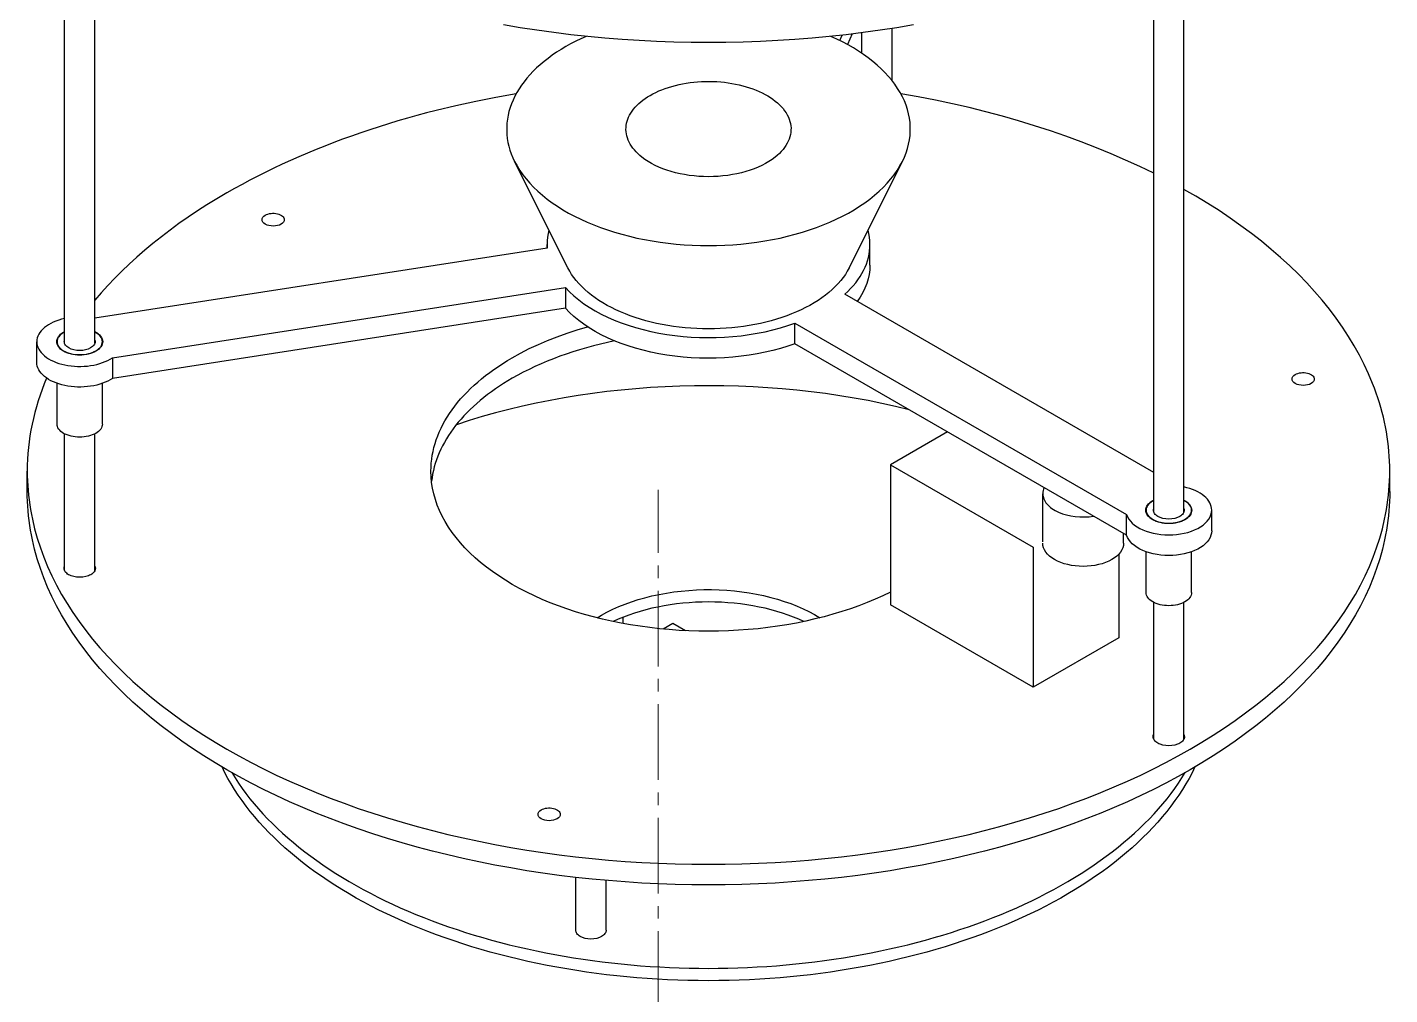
# Model space of a CAD drawing. Header units: millimetres. Extents: x 7 to 631, y -50 to 413.
# Drawn here: x 278 to 386, y 230 to 306.7 of the extents above; entities that cross this region are included whole.
import ezdxf

# ---------------------------------------------------------------- set-up
doc = ezdxf.new("R2010")
doc.units = ezdxf.units.MM
doc.linetypes.add('CENTER_STD', pattern=[9, 6, -1, 1, -1])
doc.layers.add('CENTER', color=7, linetype='CENTER_STD', lineweight=13)
doc.layers.add('VISIBLE', color=7, linetype='Continuous', lineweight=30)

msp = doc.modelspace()

# ---------------------------------------------------------------- linework, layer by layer
at = {"layer": 'CENTER'}
msp.add_line((328, -50), (328, 270), dxfattribs=at)
at = {"layer": 'VISIBLE'}
for points in [[(280.958228, 281.609902), (280.958228, 324.483222)], [(283.358228, 281.609902), (283.358228, 321.763474)], [(369.686708, 268.254838), (369.686708, 313.86955)], [(367.286708, 268.254838), (367.286708, 312.678634)], [(348.25594, 306.844638), (346.935916, 306.62363), (345.606892, 306.42139), (344.269668, 306.238038), (342.92506, 306.073694), (341.573864, 305.92845), (340.216908, 305.80239), (338.854996, 305.695598), (337.48896, 305.608138), (336.119616, 305.540054), (334.747788, 305.491394), (333.374308, 305.46219), (332, 305.45245), (330.625692, 305.46219), (329.252212, 305.491394), (327.880384, 305.540054), (326.51104, 305.608138), (325.145004, 305.695598), (323.783092, 305.80239), (322.426136, 305.92845), (321.07494, 306.073694), (319.730332, 306.238038), (318.393108, 306.42139), (317.064084, 306.62363), (315.74406, 306.844638)], [(322.30464, 305.940698), (321.882456, 305.74847), (321.471692, 305.548158), (321.072824, 305.33999), (320.686292, 305.124202)], [(347.37026, 296.026098), (347.526248, 296.36097), (347.66036, 296.698986), (347.7724, 297.03967), (347.862216, 297.382538), (347.92968, 297.727118), (347.974696, 298.07291), (347.9972, 298.419438), (347.997164, 298.76621), (347.97458, 299.112734), (347.929488, 299.458526), (347.861948, 299.803098), (347.772056, 300.145962), (347.659936, 300.486638), (347.525752, 300.824642), (347.369688, 301.159502), (347.191964, 301.490746), (346.992836, 301.817902), (346.772576, 302.140514), (346.5315, 302.458126), (346.269948, 302.77029), (345.988284, 303.07657), (345.686912, 303.376526), (345.366252, 303.669742), (345.026752, 303.955802), (344.6689, 304.234302), (344.293192, 304.504854), (343.900164, 304.767074), (343.490364, 305.020594), (343.064372, 305.26505), (342.622792, 305.500106), (342.166236, 305.72543), (341.69536, 305.940698)], [(342.400692, 305.611858), (342.597864, 306.036702)], [(343.39872, 306.129318), (343.011192, 305.29431)], [(344.155064, 304.599294), (344.155064, 306.223254)], [(346.555064, 302.428466), (346.555064, 306.563614)], [(320.686292, 305.124202), (320.315444, 304.902834), (319.957588, 304.67445), (319.613112, 304.43931), (319.282404, 304.197666), (318.965836, 303.949794), (318.663752, 303.69597), (318.376488, 303.43647), (318.104372, 303.171586), (317.847696, 302.90161), (317.606752, 302.62685), (317.381808, 302.347602), (317.173108, 302.064178), (316.980888, 301.776898), (316.805364, 301.486078), (316.646728, 301.192042), (316.505156, 300.895114), (316.380808, 300.595626), (316.273816, 300.293914), (316.184308, 299.99031), (316.112376, 299.68515), (316.058104, 299.378778), (316.021552, 299.07153), (316.00276, 298.76375), (316.001744, 298.455782), (316.018516, 298.147962), (316.053048, 297.840638), (316.105304, 297.534146), (316.175228, 297.228834), (316.26274, 296.925034), (316.367744, 296.62309), (316.49012, 296.323334), (316.62974, 296.026098)], [(316.75308, 301.39291), (315.14466, 301.103778), (313.552644, 300.785822), (311.97858, 300.43935), (310.424, 300.064702), (309.654488, 299.866922), (308.890416, 299.662238), (308.131968, 299.450694), (307.379324, 299.23235), (306.632672, 299.007254), (305.892192, 298.775458), (305.158064, 298.537026), (304.430468, 298.29201), (303.70958, 298.04047), (302.995572, 297.782474), (302.288624, 297.518074), (301.588904, 297.247342), (300.896584, 296.970342), (300.211832, 296.687138), (299.534816, 296.397806), (298.865696, 296.10241), (298.20464, 295.801022), (297.551808, 295.493722), (296.907356, 295.180578), (296.27144, 294.86167), (295.64422, 294.537074), (295.025848, 294.206866), (294.416468, 293.871134), (293.816232, 293.52995)], [(327.374636, 301.262682), (327.595488, 301.384374), (327.825932, 301.499986), (328.065472, 301.609262), (328.31358, 301.711966), (328.569716, 301.807874), (328.833324, 301.896778), (329.103832, 301.978486), (329.380648, 302.052814), (329.663168, 302.119606), (329.95078, 302.178714), (330.242856, 302.230014), (330.538756, 302.273386), (330.83784, 302.308738), (331.13946, 302.335998), (331.442948, 302.355102), (331.747652, 302.36601), (332.052908, 302.368698), (332.358048, 302.363162), (332.662404, 302.34941), (332.96532, 302.32747), (333.266136, 302.297398), (333.564192, 302.259258), (333.85884, 302.213126), (334.14944, 302.15911), (334.435356, 302.097322), (334.715968, 302.027898), (334.990664, 301.950994), (335.258848, 301.86677), (335.519932, 301.775418), (335.773348, 301.67713), (336.018544, 301.572122), (336.254988, 301.460622), (336.482164, 301.342874), (336.699576, 301.219138), (336.906752, 301.089678), (337.10324, 300.954778), (337.288612, 300.81473), (337.462464, 300.669842), (337.62442, 300.52043), (337.77412, 300.366818), (337.911248, 300.209338), (338.035496, 300.048338), (338.1466, 299.884162), (338.244312, 299.717178), (338.328424, 299.547738), (338.398752, 299.376222), (338.45514, 299.202994), (338.497472, 299.028438), (338.525644, 298.85293), (338.539608, 298.676858), (338.539324, 298.500598), (338.524796, 298.324538), (338.496056, 298.149062), (338.453168, 297.97455), (338.39622, 297.801386), (338.325344, 297.629942), (338.240688, 297.460598), (338.142436, 297.293714), (338.030808, 297.129662), (337.90604, 296.968794), (337.768412, 296.811462), (337.618216, 296.65801), (337.45578, 296.50877), (337.281464, 296.36407)], [(367.286708, 295.084318), (366.186268, 295.61819), (365.061608, 296.134966), (363.91352, 296.634274), (362.742824, 297.115766), (361.550344, 297.579098), (360.336928, 298.023938), (359.103436, 298.449978), (357.85074, 298.85691), (356.579728, 299.24445), (355.2913, 299.612318), (353.986368, 299.960262), (352.66586, 300.288026), (351.330712, 300.595386), (349.981868, 300.882118), (348.62028, 301.148022), (347.24692, 301.39291)], [(326.718536, 296.36407), (326.552936, 296.501182), (326.398012, 296.642386), (326.254056, 296.787414), (326.12136, 296.935974), (326.000176, 297.087782), (325.890752, 297.242538), (325.793292, 297.399934), (325.707988, 297.559666), (325.635016, 297.721426), (325.574508, 297.884886), (325.526588, 298.049734), (325.491352, 298.215646), (325.468864, 298.382294), (325.459172, 298.549354), (325.462292, 298.716498), (325.47822, 298.883398), (325.506924, 299.049726), (325.548348, 299.215162), (325.602408, 299.379374), (325.669004, 299.542046), (325.748, 299.702854), (325.839248, 299.86149), (325.94256, 300.017638), (326.05774, 300.170994), (326.18456, 300.321258), (326.322776, 300.468134), (326.472108, 300.611338), (326.632272, 300.750582), (326.802952, 300.885598), (326.983812, 301.016126), (327.1745, 301.141902), (327.374636, 301.262682)], [(316.62974, 296.026098), (316.821244, 295.670738), (317.037384, 295.320118), (317.277812, 294.97481), (317.542136, 294.635374), (317.829924, 294.302358), (318.140716, 293.976306), (318.474, 293.65775), (318.82924, 293.347198), (319.205856, 293.045162), (319.60324, 292.75213), (320.020744, 292.468574), (320.457692, 292.194962), (320.913376, 291.93173), (321.387052, 291.67931), (321.877956, 291.43811), (322.385292, 291.208522), (322.908232, 290.990922), (323.445928, 290.785654), (323.997508, 290.593062), (324.562076, 290.41345), (325.138716, 290.247114), (325.726496, 290.094326), (326.324456, 289.955326), (326.931632, 289.83035), (327.547032, 289.719594), (328.16966, 289.623238), (328.798504, 289.541438), (329.432544, 289.47433), (330.070752, 289.422026), (330.712092, 289.384602), (331.355524, 289.362122), (332, 289.354626), (332.644476, 289.362122), (333.287908, 289.384602), (333.929248, 289.422026), (334.567456, 289.47433), (335.201496, 289.541438), (335.83034, 289.623238), (336.452968, 289.719594), (337.068368, 289.83035), (337.675544, 289.955326), (338.273504, 290.094326), (338.861284, 290.247114), (339.437924, 290.41345), (340.002492, 290.593062), (340.554072, 290.785654), (341.091768, 290.990922), (341.614708, 291.208522), (342.122044, 291.43811), (342.612948, 291.67931), (343.086624, 291.93173), (343.542308, 292.194962), (343.979256, 292.468574), (344.39676, 292.75213), (344.794144, 293.045162), (345.17076, 293.347198), (345.526, 293.65775), (345.859284, 293.976306), (346.170076, 294.302358), (346.457864, 294.635374), (346.722188, 294.97481), (346.962616, 295.320118), (347.178756, 295.670738), (347.37026, 296.026098)], [(320.85656, 287.587022), (316.62974, 296.026098)], [(337.281464, 296.36407), (337.045816, 296.188918), (336.792764, 296.022058), (336.523184, 295.864058), (336.238008, 295.71547), (335.938212, 295.576802), (335.624836, 295.44853), (335.29896, 295.331106), (334.961704, 295.224922), (334.614236, 295.130354), (334.257752, 295.047726), (333.893484, 294.977322), (333.522684, 294.919382), (333.146632, 294.874114), (332.766624, 294.841662), (332.383976, 294.82215), (332, 294.815638), (331.616024, 294.82215), (331.233376, 294.841662), (330.853368, 294.874114), (330.477316, 294.919382), (330.106516, 294.977322), (329.742248, 295.047726), (329.385764, 295.130354), (329.038296, 295.224922), (328.70104, 295.331106), (328.375164, 295.44853), (328.061788, 295.576802), (327.761992, 295.71547), (327.476816, 295.864058), (327.207236, 296.022058), (326.954184, 296.188918), (326.718536, 296.36407)], [(343.14344, 287.587022), (347.37026, 296.026098)], [(386, 271.484542), (385.9958, 271.873434), (385.983196, 272.262262), (385.962192, 272.65097), (385.932796, 273.039494), (385.895004, 273.427778), (385.848828, 273.815758), (385.794272, 274.203378), (385.731348, 274.590574), (385.66006, 274.977286), (385.580428, 275.363458), (385.492456, 275.749022), (385.39616, 276.133922), (385.291556, 276.518102), (385.17866, 276.901498), (385.057488, 277.28405), (384.928064, 277.665702), (384.790404, 278.04639), (384.644528, 278.426058), (384.328224, 279.18209), (383.97936, 279.933338), (383.59814, 280.679322), (383.184808, 281.419586), (382.739624, 282.15367), (382.262856, 282.88111), (381.754812, 283.601458), (381.215796, 284.314266), (380.646156, 285.019086), (380.046236, 285.715486), (379.416416, 286.403026), (378.757084, 287.081286), (378.068656, 287.749834), (377.351552, 288.408262), (376.606224, 289.056158), (375.833136, 289.693114), (375.032764, 290.318742), (374.205616, 290.932646), (373.352196, 291.534446), (372.47304, 292.12377), (371.568696, 292.700246), (370.639728, 293.263518), (369.686708, 293.813238)], [(293.816232, 293.52995), (293.022504, 293.061962), (292.24598, 292.584446), (291.487, 292.097618), (290.7459, 291.601694), (290.023012, 291.09689), (289.318648, 290.58343), (288.633124, 290.061538), (287.966744, 289.53145), (287.319796, 288.993394), (286.692572, 288.44761), (286.08534, 287.894338), (285.49838, 287.333826), (284.93194, 286.766318), (284.386276, 286.192062), (283.861628, 285.611318), (283.358228, 285.024334)], [(296.613188, 291.407058), (296.617428, 291.456858), (296.6301, 291.506178), (296.680176, 291.60149), (296.761496, 291.689326), (296.870936, 291.766318)], [(296.870936, 291.766318), (296.968972, 291.815142), (297.07836, 291.855134), (297.196728, 291.88543), (297.321508, 291.905366), (297.450008, 291.914514), (297.579444, 291.912682), (297.707012, 291.899902), (297.829952, 291.876454), (297.9456, 291.842846), (298.051456, 291.799802), (298.145228, 291.748258), (298.224884, 291.689326), (298.2887, 291.624286), (298.335296, 291.554546), (298.363664, 291.48161), (298.373188, 291.407058)], [(298.373188, 291.407058), (298.368952, 291.357262), (298.35628, 291.307942), (298.306204, 291.21263), (298.224884, 291.124794), (298.115444, 291.047802), (297.982092, 290.984618), (297.829952, 290.937666), (297.664868, 290.908754), (297.493188, 290.89899), (297.321508, 290.908754), (297.156428, 290.937666), (297.004288, 290.984618), (296.870936, 291.047802), (296.761496, 291.124794), (296.680176, 291.21263), (296.6301, 291.307942), (296.617428, 291.357262), (296.613188, 291.407058)], [(319.3534, 290.588162), (319.286364, 290.30449), (319.238408, 290.01953), (319.209604, 289.733714), (319.2, 289.447466)], [(344.8, 289.447466), (344.790396, 289.733714), (344.761592, 290.01953), (344.713636, 290.30449), (344.6466, 290.588162)], [(319.2, 289.447466), (319.210896, 289.142594)], [(319.2, 289.14091), (319.2, 289.447466)], [(342.81166, 285.491542), (343.046772, 285.714334), (343.268116, 285.941778), (343.475416, 286.17359), (343.668416, 286.409482), (343.846876, 286.649162), (344.010568, 286.89233), (344.159296, 287.138678), (344.292868, 287.387906), (344.41112, 287.639702), (344.513908, 287.89375), (344.601096, 288.149734), (344.672584, 288.407334), (344.728276, 288.66623), (344.768108, 288.926102), (344.792024, 289.186622), (344.8, 289.447466)], [(344.8, 287.814474), (344.8, 289.447466)], [(319.210896, 289.142594), (283.358228, 283.596166)], [(343.14344, 287.587022), (343.0046, 287.329386), (342.847896, 287.075186), (342.673584, 286.824838), (342.481952, 286.578746), (342.273304, 286.33731), (342.04798, 286.100926), (341.806352, 285.86997), (341.5488, 285.644822), (341.275756, 285.425842), (340.987652, 285.213394), (340.68496, 285.007818), (340.368172, 284.80945), (340.037804, 284.618606), (339.694388, 284.435602), (339.33848, 284.26073), (338.970664, 284.094282), (338.591532, 283.936518), (338.201704, 283.787702), (337.801808, 283.64807), (337.392496, 283.517854), (336.974428, 283.397258), (336.548288, 283.286486), (336.114768, 283.185714), (335.674568, 283.095106), (335.228404, 283.014806), (334.776996, 282.94495), (334.321084, 282.885646), (333.861404, 282.836994), (333.398704, 282.79907), (332.933732, 282.771938), (332.467244, 282.755642), (332, 282.750206), (331.532756, 282.755642), (331.066268, 282.771938), (330.601296, 282.79907), (330.138596, 282.836994), (329.678916, 282.885646), (329.223004, 282.94495), (328.771596, 283.014806), (328.325432, 283.095106), (327.885232, 283.185714), (327.451712, 283.286486), (327.025572, 283.397258), (326.607504, 283.517854), (326.198192, 283.64807), (325.798296, 283.787702), (325.408468, 283.936518), (325.029336, 284.094282), (324.66152, 284.26073), (324.305612, 284.435602), (323.962196, 284.618606), (323.631828, 284.80945), (323.31504, 285.007818), (323.012348, 285.213394), (322.724244, 285.425842), (322.4512, 285.644822), (322.193648, 285.86997), (321.95202, 286.100926), (321.726696, 286.33731), (321.518048, 286.578746), (321.326416, 286.824838), (321.152104, 287.075186), (320.9954, 287.329386), (320.85656, 287.587022)], [(344.8, 287.814474), (344.79598, 287.629278), (344.783924, 287.444202), (344.735732, 287.074858), (344.655552, 286.70737), (344.543576, 286.342666), (344.400096, 285.981658), (344.225464, 285.625254), (344.02012, 285.27435), (343.784584, 284.929826)], [(284.745932, 280.46363), (320.660284, 286.019602)], [(320.660284, 286.019602), (320.982036, 285.686066), (321.333192, 285.362566), (321.712816, 285.049974), (322.119896, 284.749114), (322.553348, 284.460794), (323.012004, 284.185782), (323.494652, 283.924814), (324, 283.678586), (324.526696, 283.447754), (325.07334, 283.23293), (325.638468, 283.034698), (326.220576, 282.853574), (326.818104, 282.690054), (327.429464, 282.544566), (328.053024, 282.417498), (328.687116, 282.309194), (329.330048, 282.219942), (329.980108, 282.149978), (330.63556, 282.09949), (331.294652, 282.068614), (331.955624, 282.05743), (332.616716, 282.065966), (333.276164, 282.094206), (333.932204, 282.14207), (334.583088, 282.20943), (335.22708, 282.296106), (335.862456, 282.40187), (336.487524, 282.526434), (337.10062, 282.66947), (337.7001, 282.830598), (338.284368, 283.009386), (338.85186, 283.205354)], [(320.660284, 286.019602), (320.660284, 284.386606)], [(367.286708, 271.360866), (342.81166, 285.491542)], [(320.660284, 284.386606), (284.745932, 278.830638)], [(338.85186, 281.572362), (338.284368, 281.37639), (337.7001, 281.197606), (337.10062, 281.036478), (336.487524, 280.893442), (335.862456, 280.768874), (335.22708, 280.663114), (334.583088, 280.576434), (333.932204, 280.509074), (333.276164, 280.461214), (332.616716, 280.432974), (331.955624, 280.424434), (331.294652, 280.435622), (330.63556, 280.466498), (329.980108, 280.516986), (329.330048, 280.58695), (328.687116, 280.676202), (328.053024, 280.784506), (327.429464, 280.91157), (326.818104, 281.057058), (326.220576, 281.220582), (325.638468, 281.401702), (325.07334, 281.599938), (324.526696, 281.814758), (324, 282.045594), (323.494652, 282.291822), (323.012004, 282.55279), (322.553348, 282.827802), (322.119896, 283.116122), (321.712816, 283.416978), (321.333192, 283.729574), (320.982036, 284.05307), (320.660284, 284.386606)], [(280.958228, 283.573582), (280.721292, 283.515986), (280.492572, 283.448214), (280.273376, 283.370662), (280.064956, 283.283766), (279.868504, 283.18803), (279.68514, 283.083994), (279.515916, 282.972258), (279.3618, 282.853462), (279.223672, 282.728278), (279.10232, 282.59743), (278.99844, 282.461662), (278.912628, 282.32175), (278.845368, 282.17849), (278.797048, 282.03271), (278.767948, 281.885238), (278.758228, 281.736918)], [(338.85186, 283.205354), (365.142992, 268.026162)], [(338.85186, 281.572362), (338.85186, 283.205354)], [(280.338228, 281.736918), (280.346992, 281.839914), (280.3732, 281.941914), (280.416596, 282.041942), (280.476768, 282.139034), (280.553132, 282.23225), (280.644952, 282.320698), (280.751348, 282.403526), (280.871292, 282.47993)], [(280.885436, 282.471766), (280.766808, 282.396198), (280.661584, 282.314286), (280.570768, 282.22681), (280.495244, 282.134614), (280.435736, 282.03859), (280.392812, 281.939662), (280.366896, 281.838782), (280.358228, 281.736918)], [(280.871292, 282.47993), (280.958228, 282.526938)], [(280.958228, 282.511514), (280.885436, 282.471766)], [(283.358228, 282.526938), (283.496708, 282.44893), (283.62006, 282.36287), (283.726892, 282.269738), (283.815996, 282.170586), (283.886368, 282.06653), (283.937208, 281.95875), (283.967944, 281.848466), (283.978228, 281.736918)], [(283.958228, 281.736918), (283.948288, 281.845974), (283.918584, 281.95383), (283.869436, 282.059286), (283.801396, 282.161182), (283.715208, 282.258394), (283.611828, 282.34985), (283.492392, 282.434534), (283.358228, 282.511514)], [(316.443652, 280.466006), (317.107632, 280.83365), (317.797652, 281.184946), (318.512512, 281.519278), (319.250952, 281.836062), (320.011688, 282.134746), (320.793388, 282.414806), (321.594684, 282.67575), (322.414176, 282.91713)], [(278.758228, 281.736918), (278.768072, 281.587642), (278.797552, 281.439234), (278.846492, 281.292546), (278.914612, 281.148434), (279.001516, 281.007726), (279.1067, 280.871246), (279.229556, 280.739774), (279.369376, 280.614082), (279.525344, 280.49489), (279.69656, 280.38289), (279.882032, 280.27873), (280.080684, 280.183018), (280.291372, 280.096306), (280.512868, 280.01909), (280.743892, 279.951826), (280.983108, 279.894902), (281.229132, 279.848642), (281.480532, 279.813318), (281.73586, 279.789134), (281.993632, 279.77623), (282.252356, 279.774682), (282.51054, 279.784494), (282.76668, 279.805618), (283.019296, 279.837922), (283.266928, 279.881226), (283.508136, 279.935278), (283.741528, 279.999762), (283.965752, 280.074306), (284.179504, 280.158478), (284.381556, 280.25179), (284.570728, 280.353706), (284.745932, 280.46363)], [(278.758228, 280.103926), (278.758228, 281.736918)], [(283.978228, 281.736918), (283.969464, 281.633926), (283.943256, 281.531922), (283.89986, 281.431894), (283.839688, 281.334802), (283.763324, 281.241586), (283.671504, 281.153138), (283.565108, 281.070314), (283.44516, 280.993906), (283.312824, 280.924658), (283.169364, 280.86323), (283.016168, 280.810214), (282.854712, 280.766126), (282.686544, 280.731386), (282.513292, 280.70633), (282.33662, 280.691202), (282.158228, 280.686142), (281.979836, 280.691202), (281.803164, 280.70633), (281.629908, 280.731386), (281.461744, 280.766126), (281.300284, 280.810214), (281.147088, 280.86323), (281.003632, 280.924658), (280.871292, 280.993906), (280.751348, 281.070314), (280.644952, 281.153138), (280.553132, 281.241586), (280.476768, 281.334802), (280.416596, 281.431894), (280.3732, 281.531922), (280.346992, 281.633926), (280.338228, 281.736918)], [(280.358228, 281.736918), (280.366896, 281.635058), (280.392812, 281.534174), (280.435736, 281.435246), (280.495244, 281.339222), (280.570768, 281.24703), (280.661584, 281.159554), (280.766808, 281.077638), (280.885436, 281.00207), (281.01632, 280.933582), (281.1582, 280.87283), (281.309712, 280.820398), (281.469396, 280.776794), (281.635716, 280.742438), (281.807064, 280.717658), (281.981796, 280.702694), (282.158228, 280.69769), (282.33466, 280.702694), (282.509388, 280.717658), (282.68074, 280.742438), (282.847056, 280.776794), (283.00674, 280.820398), (283.158252, 280.87283), (283.300136, 280.933582), (283.43102, 281.00207), (283.549648, 281.077638), (283.654872, 281.159554), (283.745684, 281.24703), (283.821212, 281.339222), (283.88072, 281.435246), (283.92364, 281.534174), (283.94956, 281.635058), (283.958228, 281.736918)], [(280.358228, 281.58157), (280.358228, 281.736918)], [(280.938228, 281.736918), (280.943236, 281.80069), (280.958228, 281.863934)], [(283.378228, 281.736918), (283.372352, 281.667878), (283.354784, 281.599502), (283.325696, 281.53245), (283.28536, 281.46737), (283.234172, 281.404882), (283.17262, 281.345594), (283.1013, 281.290074), (283.020896, 281.238854), (282.836024, 281.151258), (282.6251, 281.08617), (282.396236, 281.046086), (282.158228, 281.03255), (281.920216, 281.046086), (281.691352, 281.08617), (281.480432, 281.151258), (281.295556, 281.238854), (281.215156, 281.290074), (281.143836, 281.345594), (281.082284, 281.404882), (281.031096, 281.46737), (280.99076, 281.53245), (280.961668, 281.599502), (280.9441, 281.667878), (280.938228, 281.736918)], [(283.358228, 281.863934), (283.373216, 281.80069), (283.378228, 281.736918)], [(283.958228, 281.58157), (283.958228, 281.736918)], [(324.553708, 281.803574), (323.987164, 281.680814), (323.42668, 281.549102), (322.872684, 281.408542), (322.325592, 281.259234), (321.78582, 281.101298), (321.253776, 280.93485), (320.729864, 280.760018), (320.214476, 280.57693), (319.708008, 280.38573), (319.210836, 280.186562), (318.723344, 279.97957), (318.245892, 279.764918), (317.778852, 279.542766), (317.322568, 279.313278), (316.877388, 279.076634), (316.443652, 278.833014)], [(365.142992, 266.39317), (338.85186, 281.572362)], [(284.745932, 278.830638), (284.570728, 278.720714), (284.381556, 278.618798), (284.179504, 278.525486), (283.965752, 278.44131), (283.741528, 278.366766), (283.508136, 278.302282), (283.266928, 278.248234), (283.019296, 278.20493), (282.76668, 278.172622), (282.51054, 278.151502), (282.252356, 278.141686), (281.993632, 278.143238), (281.73586, 278.156142), (281.480532, 278.180326), (281.229132, 278.215646), (280.983108, 278.261906), (280.743892, 278.318834), (280.512868, 278.386098), (280.291372, 278.46331), (280.080684, 278.550026), (279.882032, 278.645738), (279.69656, 278.749898), (279.525344, 278.861894), (279.369376, 278.981086), (279.229556, 279.106782), (279.1067, 279.23825), (279.001516, 279.374734), (278.914612, 279.515438), (278.846492, 279.659554), (278.797552, 279.806238), (278.768072, 279.95465), (278.758228, 280.103926)], [(284.745932, 280.46363), (284.745932, 278.830638)], [(310, 271.484542), (310.006624, 271.796258), (310.0265, 272.107786), (310.059608, 272.418938), (310.105936, 272.72953), (310.165452, 273.039366), (310.238116, 273.34827), (310.323892, 273.65605), (310.422724, 273.962522), (310.534552, 274.267502), (310.659312, 274.570806), (310.796928, 274.87225), (310.947312, 275.171654), (311.11038, 275.468838), (311.286032, 275.763618), (311.47416, 276.055826), (311.674652, 276.345274), (311.887384, 276.631798), (312.112236, 276.915222), (312.349064, 277.195374), (312.597732, 277.472086), (312.858088, 277.74519), (313.129972, 278.014526), (313.41322, 278.279926), (313.707668, 278.541234), (314.013136, 278.79829), (314.329436, 279.050942), (314.65638, 279.299034), (314.993772, 279.542422), (315.341404, 279.780954), (315.699076, 280.014486), (316.066564, 280.242886), (316.443652, 280.466006)], [(279.531704, 278.857414), (279.346996, 278.404594), (279.174016, 277.950234), (279.012796, 277.494434), (278.863376, 277.037298), (278.725784, 276.578922), (278.600056, 276.119414), (278.486216, 275.658874), (278.384292, 275.197402), (278.294308, 274.735106), (278.216276, 274.272086), (278.150224, 273.808442), (278.09616, 273.344286), (278.054096, 272.87971), (278.024044, 272.414826), (278.006012, 271.949738), (278, 271.484542)], [(316.443652, 278.833014), (315.758604, 278.419262), (315.428368, 278.20581), (315.10654, 277.988114), (314.793296, 277.76629), (314.488784, 277.540446), (314.193164, 277.310694), (313.906584, 277.077162), (313.629192, 276.839954), (313.361128, 276.599202), (313.102528, 276.355022), (312.85352, 276.107542), (312.614236, 275.856886), (312.384796, 275.603178), (312.165312, 275.346554), (311.9559, 275.087134), (311.756668, 274.825062), (311.567708, 274.560462), (311.389128, 274.29347), (311.221012, 274.024222), (311.063444, 273.752858), (310.916508, 273.479514), (310.780276, 273.204326), (310.654816, 272.927434), (310.540196, 272.648982), (310.436472, 272.36911), (310.343696, 272.087958), (310.261916, 271.805674), (310.191176, 271.522394), (310.131504, 271.238266), (310.08294, 270.953438), (310.0455, 270.668046)], [(378.25718, 278.77669), (378.261416, 278.82649), (378.274088, 278.87581), (378.324168, 278.971118), (378.405488, 279.058958), (378.514928, 279.13595)], [(380.01718, 278.77669), (380.012944, 278.72689), (380.000272, 278.67757), (379.950196, 278.582262), (379.868872, 278.494422), (379.759436, 278.41743), (379.626084, 278.354246), (379.47394, 278.307298), (379.30886, 278.278386), (379.13718, 278.268622), (378.9655, 278.278386), (378.80042, 278.307298), (378.64828, 278.354246), (378.514928, 278.41743), (378.405488, 278.494422), (378.324168, 278.582262), (378.274088, 278.67757), (378.261416, 278.72689), (378.25718, 278.77669)], [(378.514928, 279.13595), (378.612964, 279.184774), (378.722352, 279.224766), (378.840716, 279.255058), (378.9655, 279.274998), (379.094, 279.284146), (379.223436, 279.282314), (379.351004, 279.269534), (379.47394, 279.246086), (379.589592, 279.212474), (379.695448, 279.169434), (379.789216, 279.11789), (379.868872, 279.058958), (379.932692, 278.993918), (379.979288, 278.924174), (380.007656, 278.851238), (380.01718, 278.77669)], [(280.358228, 275.204946), (280.358228, 278.438594)], [(283.958228, 275.204946), (283.958228, 278.438594)], [(347.90822, 276.34367), (346.832428, 276.602214), (345.744048, 276.842558), (344.644004, 277.064498), (343.533232, 277.267838), (342.412668, 277.452418), (341.283272, 277.61807), (340.145992, 277.764658), (339.001804, 277.892062), (337.851672, 278.000166), (336.696572, 278.088882), (335.537488, 278.158134), (334.3754, 278.207866), (333.2113, 278.23803), (332.046168, 278.248606), (330.881, 278.239582), (329.71678, 278.21097), (328.554496, 278.162786), (327.395136, 278.095078), (326.239688, 278.007902), (325.089124, 277.90133), (323.944428, 277.775454), (322.806568, 277.630382), (321.676512, 277.466234), (320.555216, 277.28315), (319.443632, 277.08129), (318.342704, 276.860818), (317.253364, 276.621926), (316.176544, 276.364814), (315.113148, 276.089702), (314.064088, 275.796826), (313.030244, 275.48643), (312.012504, 275.158778)], [(283.958228, 275.204946), (283.94956, 275.103082), (283.92364, 275.002202), (283.88072, 274.903274), (283.821212, 274.80725), (283.745684, 274.715058), (283.654872, 274.627582), (283.549648, 274.545666), (283.43102, 274.470098), (283.300136, 274.40161), (283.158252, 274.340858), (283.00674, 274.288426), (282.847056, 274.244822), (282.68074, 274.210466), (282.509388, 274.185686), (282.33466, 274.170718), (282.158228, 274.165714), (281.981796, 274.170718), (281.807064, 274.185686), (281.635716, 274.210466), (281.469396, 274.244822), (281.309712, 274.288426), (281.1582, 274.340858), (281.01632, 274.40161), (280.885436, 274.470098), (280.766808, 274.545666), (280.661584, 274.627582), (280.570768, 274.715058), (280.495244, 274.80725), (280.435736, 274.903274), (280.392812, 275.002202), (280.366896, 275.103082), (280.358228, 275.204946)], [(280.958228, 263.593626), (280.958228, 274.43035)], [(283.358228, 263.593626), (283.358228, 274.43035)], [(350.95046, 274.58723), (346.42498, 271.974442)], [(278, 271.484542), (278.004068, 271.101954), (278.016264, 270.719422), (278.036592, 270.337006), (278.065044, 269.954766), (278.10162, 269.57275), (278.146316, 269.191026), (278.19912, 268.809646), (278.260024, 268.42867), (278.329024, 268.048154), (278.406104, 267.668158), (278.584468, 266.909938), (278.795008, 266.154478), (279.037596, 265.40223), (279.312084, 264.653642), (279.618312, 263.90917), (279.956092, 263.169262), (280.32522, 262.434362), (280.72548, 261.704914), (281.15662, 260.981358), (281.618388, 260.264126), (282.110504, 259.553654), (282.632672, 258.85037), (283.18458, 258.154694), (283.765888, 257.46705), (284.376252, 256.787846), (285.015304, 256.117498), (285.682656, 255.456406), (286.377908, 254.80497), (287.10064, 254.163578), (287.85042, 253.532622), (288.626792, 252.912478), (289.429292, 252.303522), (290.257436, 251.706118), (291.110724, 251.12063), (291.98864, 250.547406), (292.890656, 249.986798), (293.816232, 249.439134), (294.764812, 248.904754), (295.735816, 248.383974), (296.728668, 247.877106), (297.742764, 247.384462), (298.777496, 246.906334), (299.832236, 246.44301), (300.906356, 245.99477), (301.999208, 245.561886), (303.110128, 245.144614), (304.238452, 244.74321), (305.383496, 244.357914), (306.544576, 243.988958), (307.720988, 243.636566), (308.912024, 243.300946), (310.116968, 242.982302), (311.335096, 242.68083), (312.565668, 242.396706), (313.807948, 242.130106), (315.061188, 241.881186), (316.324628, 241.650098), (317.597512, 241.436978), (318.879072, 241.241962), (320.168532, 241.065162), (321.465124, 240.906686), (322.76806, 240.766626), (324.076556, 240.64507), (325.389824, 240.542094), (326.707076, 240.457754), (328.027512, 240.392102), (329.350344, 240.345182), (330.674772, 240.317018), (332, 240.30763), (333.325228, 240.317018), (334.649656, 240.345182), (335.972488, 240.392102), (337.292924, 240.457754), (338.610176, 240.542094), (339.923444, 240.64507), (341.23194, 240.766626), (342.534876, 240.906686), (343.831468, 241.065162), (345.120928, 241.241962), (346.402488, 241.436978), (347.675372, 241.650098), (348.938812, 241.881186), (350.192052, 242.130106), (351.434332, 242.396706), (352.664904, 242.68083), (353.883032, 242.982302), (355.087976, 243.300946), (356.279012, 243.636566), (357.455424, 243.988958), (358.616504, 244.357914), (359.761548, 244.74321), (360.889872, 245.144614), (362.000792, 245.561886), (363.093644, 245.99477), (364.167764, 246.44301), (365.222504, 246.906334), (366.257236, 247.384462), (367.271332, 247.877106), (368.264184, 248.383974), (369.235188, 248.904754), (370.183768, 249.439134), (371.109344, 249.986798), (372.01136, 250.547406), (372.889276, 251.12063), (373.742564, 251.706118), (374.570708, 252.303522), (375.373208, 252.912478), (376.14958, 253.532622), (376.89936, 254.163578), (377.622092, 254.80497), (378.317344, 255.456406), (378.984696, 256.117498), (379.623748, 256.787846), (380.234112, 257.46705), (380.81542, 258.154694), (381.367328, 258.85037), (381.889496, 259.553654), (382.381612, 260.264126), (382.84338, 260.981358), (383.27452, 261.704914), (383.67478, 262.434362), (384.043908, 263.169262), (384.381688, 263.90917), (384.687916, 264.653642), (384.962404, 265.40223), (385.204992, 266.154478), (385.415532, 266.909938), (385.593896, 267.668158), (385.670976, 268.048154), (385.739976, 268.42867), (385.80088, 268.809646), (385.853684, 269.191026), (385.89838, 269.57275), (385.934956, 269.954766), (385.963408, 270.337006), (385.983736, 270.719422), (385.995932, 271.101954), (386, 271.484542)], [(278, 269.85155), (278, 271.484542)], [(346.42498, 261.89427), (345.822616, 261.60299), (345.202624, 261.324314), (344.565792, 261.058598), (343.912928, 260.806182), (343.244872, 260.567386), (342.562472, 260.342518), (341.866596, 260.131858), (341.158136, 259.935682), (340.437996, 259.754238), (339.707092, 259.587754), (338.966356, 259.436446), (338.216732, 259.300506), (337.459184, 259.18011), (336.694668, 259.075406), (335.924164, 258.98653), (335.148656, 258.913598), (334.369132, 258.856702), (333.586584, 258.81591), (332.802016, 258.791282), (332.01642, 258.782842), (331.230808, 258.790602), (330.446172, 258.814558), (329.66352, 258.854674), (328.883852, 258.910898), (328.108152, 258.983162), (327.33742, 259.071374), (326.572636, 259.175418), (325.814776, 259.295162), (325.064804, 259.430454), (324.323676, 259.581126), (323.592344, 259.746978), (322.871736, 259.927802), (322.162768, 260.12337), (321.466352, 260.333426), (320.783368, 260.55771), (320.114696, 260.795926), (319.46118, 261.047782), (318.82366, 261.312946), (318.202948, 261.59109), (317.599836, 261.88185), (317.015088, 262.184858), (316.449456, 262.49973), (315.90366, 262.826062), (315.3784, 263.163438), (314.874336, 263.51143), (314.39212, 263.86959), (313.932364, 264.237466), (313.495652, 264.614582), (313.082544, 265.000462), (312.693568, 265.394618), (312.329216, 265.796538), (311.989956, 266.205714), (311.67622, 266.621622), (311.388412, 267.043734), (311.126892, 267.47151), (310.891996, 267.904406), (310.684024, 268.341866), (310.503244, 268.783338), (310.349884, 269.228254), (310.22414, 269.67605), (310.126172, 270.12615), (310.056108, 270.577986), (310.014032, 271.030974), (310, 271.484542)], [(346.42498, 271.974442), (357.738688, 265.44247)], [(346.42498, 271.974442), (346.42498, 260.870086)], [(386, 269.85155), (386, 271.484542)], [(358.607524, 270.166426), (358.559972, 270.048686), (358.52586, 269.929402), (358.505336, 269.809086), (358.498484, 269.68825)], [(371.886708, 268.381858), (371.876992, 268.530178), (371.847888, 268.67765), (371.799568, 268.82343), (371.732312, 268.966686), (371.646496, 269.106598), (371.542616, 269.242366), (371.421264, 269.373218), (371.283136, 269.498398), (371.12902, 269.617198), (370.959796, 269.728934), (370.776436, 269.832966), (370.57998, 269.928702), (370.37156, 270.015598), (370.152364, 270.09315), (369.923644, 270.160922), (369.686708, 270.218518)], [(386, 269.85155), (385.995932, 269.468962), (385.983736, 269.08643), (385.963408, 268.704014), (385.934956, 268.32177), (385.89838, 267.939758), (385.853684, 267.558034), (385.80088, 267.176654), (385.739976, 266.795678), (385.670976, 266.415162), (385.593896, 266.035162), (385.415532, 265.276946), (385.204992, 264.521486), (384.962404, 263.769234), (384.687916, 263.02065), (384.381688, 262.276178), (384.043908, 261.53627), (383.67478, 260.80137), (383.27452, 260.071922), (382.84338, 259.348362), (382.381612, 258.631134), (381.889496, 257.920662), (381.367328, 257.217378), (380.81542, 256.521702), (380.234112, 255.834058), (379.623748, 255.154854), (378.984696, 254.484506), (378.317344, 253.823414), (377.622092, 253.171974), (376.89936, 252.530586), (376.14958, 251.899626), (375.373208, 251.279482), (374.570708, 250.670526), (373.742564, 250.073126), (372.889276, 249.487638), (372.01136, 248.914414), (371.109344, 248.353802), (370.183768, 247.806142), (369.235188, 247.271762), (368.264184, 246.750982), (367.271332, 246.244114), (366.257236, 245.75147), (365.222504, 245.273342), (364.167764, 244.810018), (363.093644, 244.361778), (362.000792, 243.928894), (360.889872, 243.511622), (359.761548, 243.110218), (358.616504, 242.724922), (357.455424, 242.355966), (356.279012, 242.003574), (355.087976, 241.667954), (353.883032, 241.34931), (352.664904, 241.047838), (351.434332, 240.763714), (350.192052, 240.49711), (348.938812, 240.24819), (347.675372, 240.017102), (346.402488, 239.803986), (345.120928, 239.60897), (343.831468, 239.43217), (342.534876, 239.27369), (341.23194, 239.133634), (339.923444, 239.012078), (338.610176, 238.909102), (337.292924, 238.824762), (335.972488, 238.75911), (334.649656, 238.71219), (333.325228, 238.684026), (332, 238.674634), (330.674772, 238.684026), (329.350344, 238.71219), (328.027512, 238.75911), (326.707076, 238.824762), (325.389824, 238.909102), (324.076556, 239.012078), (322.76806, 239.133634), (321.465124, 239.27369), (320.168532, 239.43217), (318.879072, 239.60897), (317.597512, 239.803986), (316.324628, 240.017102), (315.061188, 240.24819), (313.807948, 240.49711), (312.565668, 240.763714), (311.335096, 241.047838), (310.116968, 241.34931), (308.912024, 241.667954), (307.720988, 242.003574), (306.544576, 242.355966), (305.383496, 242.724922), (304.238452, 243.110218), (303.110128, 243.511622), (301.999208, 243.928894), (300.906356, 244.361778), (299.832236, 244.810018), (298.777496, 245.273342), (297.742764, 245.75147), (296.728668, 246.244114), (295.735816, 246.750982), (294.764812, 247.271762), (293.816232, 247.806142), (292.890656, 248.353802), (291.98864, 248.914414), (291.110724, 249.487638), (290.257436, 250.073126), (289.429292, 250.670526), (288.626792, 251.279482), (287.85042, 251.899626), (287.10064, 252.530586), (286.377908, 253.171974), (285.682656, 253.823414), (285.015304, 254.484506), (284.376252, 255.154854), (283.765888, 255.834058), (283.18458, 256.521702), (282.632672, 257.217378), (282.110504, 257.920662), (281.618388, 258.631134), (281.15662, 259.348362), (280.72548, 260.071922), (280.32522, 260.80137), (279.956092, 261.53627), (279.618312, 262.276178), (279.312084, 263.02065), (279.037596, 263.769234), (278.795008, 264.521486), (278.584468, 265.276946), (278.406104, 266.035162), (278.329024, 266.415162), (278.260024, 266.795678), (278.19912, 267.176654), (278.146316, 267.558034), (278.10162, 267.939758), (278.065044, 268.32177), (278.036592, 268.704014), (278.016264, 269.08643), (278.004068, 269.468962), (278, 269.85155)], [(358.498484, 269.68825), (358.503732, 269.582502), (358.519452, 269.477102), (358.545596, 269.372394), (358.58208, 269.268722), (358.62878, 269.166426), (358.685544, 269.065838), (358.752188, 268.967294), (358.828492, 268.871114), (358.914208, 268.77761), (359.009048, 268.687094), (359.112712, 268.599862), (359.224852, 268.516194), (359.473068, 268.360658), (359.750448, 268.222514), (360.053356, 268.103578), (360.377824, 268.00541), (360.719596, 267.929294), (361.074196, 267.87623), (361.436976, 267.84691), (361.803184, 267.841718), (362.168024, 267.860726), (362.526704, 267.903682)], [(358.498484, 265.881138), (358.498484, 269.68825)], [(366.666708, 268.381858), (366.675472, 268.48485), (366.70168, 268.586854), (366.74508, 268.686882), (366.805248, 268.78397), (366.881612, 268.87719), (366.973436, 268.965638), (367.079832, 269.048462), (367.199776, 269.12487)], [(367.213916, 269.116702), (367.095292, 269.041138), (366.990064, 268.959222), (366.899252, 268.871746), (366.823728, 268.779554), (366.764216, 268.68353), (366.721296, 268.584598), (366.695376, 268.483718), (366.686708, 268.381858)], [(367.199776, 269.12487), (367.286708, 269.171878)], [(367.286708, 269.156454), (367.213916, 269.116702)], [(369.686708, 269.171878), (369.825188, 269.093866), (369.948544, 269.007806), (370.055376, 268.914678), (370.14448, 268.815522), (370.214848, 268.71147), (370.265692, 268.60369), (370.296424, 268.493402), (370.306708, 268.381858)], [(370.286708, 268.381858), (370.276772, 268.490914), (370.247064, 268.598766), (370.19792, 268.704222), (370.129876, 268.806122), (370.043692, 268.903334), (369.940308, 268.994786), (369.820876, 269.07947), (369.686708, 269.156454)], [(365.142992, 268.026162), (365.214176, 267.849402), (365.313328, 267.677194), (365.439604, 267.511006), (365.59192, 267.352262), (365.768976, 267.202318), (365.96926, 267.062458), (366.19106, 266.93387), (366.43248, 266.817658), (366.691456, 266.714818), (366.965776, 266.626222), (367.253096, 266.55263), (367.550956, 266.494674), (367.856816, 266.452846), (368.16806, 266.427506), (368.482028, 266.418866), (368.796032, 266.427006), (369.107396, 266.45185), (369.413452, 266.493194), (369.711592, 266.550674), (369.99926, 266.62381), (370.274004, 266.711966), (370.533468, 266.814398), (370.775444, 266.930226), (370.997856, 267.058458), (371.198804, 267.198002), (371.376576, 267.347662), (371.529652, 267.506162), (371.656716, 267.67215), (371.756692, 267.844198), (371.828716, 268.020846), (371.87218, 268.200574), (371.886708, 268.381858)], [(365.142992, 266.39317), (365.142992, 268.026162)], [(370.306708, 268.381858), (370.297948, 268.278862), (370.27174, 268.176858), (370.22834, 268.07683), (370.168172, 267.979742), (370.091808, 267.886522), (369.999984, 267.798074), (369.893588, 267.71525), (369.773644, 267.638846), (369.641304, 267.569594), (369.497848, 267.508166), (369.344652, 267.455154), (369.183192, 267.411066), (369.015028, 267.376326), (368.841776, 267.35127), (368.6651, 267.336138), (368.486708, 267.331078), (368.30832, 267.336138), (368.131644, 267.35127), (367.958392, 267.376326), (367.790228, 267.411066), (367.628768, 267.455154), (367.475572, 267.508166), (367.332116, 267.569594), (367.199776, 267.638846), (367.079832, 267.71525), (366.973436, 267.798074), (366.881612, 267.886522), (366.805248, 267.979742), (366.74508, 268.07683), (366.70168, 268.176858), (366.675472, 268.278862), (366.666708, 268.381858)], [(366.686708, 268.381858), (366.695376, 268.279994), (366.721296, 268.179114), (366.764216, 268.080182), (366.823728, 267.984158), (366.899252, 267.891966), (366.990064, 267.80449), (367.095292, 267.722574), (367.213916, 267.64701), (367.3448, 267.578522), (367.486684, 267.517766), (367.638196, 267.465338), (367.79788, 267.421734), (367.964196, 267.387374), (368.135548, 267.362594), (368.31028, 267.34763), (368.486708, 267.342626), (368.66314, 267.34763), (368.837872, 267.362594), (369.009224, 267.387374), (369.17554, 267.421734), (369.335224, 267.465338), (369.486736, 267.517766), (369.628616, 267.578522), (369.759504, 267.64701), (369.878128, 267.722574), (369.983356, 267.80449), (370.074168, 267.891966), (370.149692, 267.984158), (370.209204, 268.080182), (370.252124, 268.179114), (370.278044, 268.279994), (370.286708, 268.381858)], [(366.686708, 268.226506), (366.686708, 268.381858)], [(367.266708, 268.381858), (367.27172, 268.445626), (367.286708, 268.508874)], [(369.706708, 268.381858), (369.700836, 268.312818), (369.683268, 268.244442), (369.654176, 268.17739), (369.613844, 268.112306), (369.562652, 268.049818), (369.501104, 267.99053), (369.429784, 267.93501), (369.34938, 267.883794), (369.164504, 267.796198), (368.953584, 267.731106), (368.72472, 267.691022), (368.486708, 267.67749), (368.2487, 267.691022), (368.019836, 267.731106), (367.808916, 267.796198), (367.62404, 267.883794), (367.543636, 267.93501), (367.472316, 267.99053), (367.410764, 268.049818), (367.359576, 268.112306), (367.319244, 268.17739), (367.290152, 268.244442), (367.272584, 268.312818), (367.266708, 268.381858)], [(369.686708, 268.508874), (369.7017, 268.445626), (369.706708, 268.381858)], [(370.286708, 268.226506), (370.286708, 268.381858)], [(371.886708, 266.748862), (371.886708, 268.381858)], [(364.898484, 265.769066), (364.883076, 265.587978), (364.836996, 265.408634), (364.760692, 265.232762), (364.6549, 265.06205), (364.520632, 264.89815), (364.359188, 264.742638), (364.17212, 264.597014), (363.961228, 264.462674), (363.728544, 264.340914), (363.476308, 264.23291), (363.206956, 264.139698), (362.923072, 264.062182), (362.627396, 264.001098), (362.322772, 263.957046), (362.01214, 263.930442), (361.698484, 263.921546), (361.384828, 263.930442), (361.074196, 263.957046), (360.769572, 264.001098), (360.473896, 264.062182), (360.190016, 264.139698), (359.92066, 264.23291), (359.668428, 264.340914), (359.435744, 264.462674), (359.224852, 264.597014), (359.037784, 264.742638), (358.876336, 264.89815), (358.742072, 265.06205), (358.636276, 265.232762), (358.559972, 265.408634), (358.513892, 265.587978), (358.498484, 265.769066)], [(364.898484, 265.769066), (364.898484, 266.534334)], [(371.886708, 266.748862), (371.87218, 266.567582), (371.828716, 266.38785), (371.756692, 266.211206), (371.656716, 266.039154), (371.529652, 265.87317), (371.376576, 265.71467), (371.198804, 265.56501), (370.997856, 265.425466), (370.775444, 265.29723), (370.533468, 265.181406), (370.274004, 265.078974), (369.99926, 264.990814), (369.711592, 264.917682), (369.413452, 264.860198), (369.107396, 264.818858), (368.796032, 264.794014), (368.482028, 264.785874), (368.16806, 264.794514), (367.856816, 264.819854), (367.550956, 264.861682), (367.253096, 264.919638), (366.965776, 264.99323), (366.691456, 265.081822), (366.43248, 265.184666), (366.19106, 265.300878), (365.96926, 265.429462), (365.768976, 265.569326), (365.59192, 265.71927), (365.439604, 265.878014), (365.313328, 266.044202), (365.214176, 266.21641), (365.142992, 266.39317)], [(357.738688, 265.44247), (357.738688, 254.338114)], [(364.526912, 264.90497), (364.526912, 258.257298)], [(366.686708, 261.849882), (366.686708, 265.08353)], [(370.286708, 261.849882), (370.286708, 265.08353)], [(280.918228, 263.773994), (280.928268, 263.864914), (280.958228, 263.954366)], [(283.398228, 263.773994), (283.392256, 263.703822), (283.3744, 263.634326), (283.344832, 263.566174), (283.303836, 263.500026), (283.251808, 263.436514), (283.189248, 263.376254), (283.11676, 263.319822), (283.03504, 263.267766), (282.944876, 263.220586), (282.847136, 263.178734), (282.632756, 263.112574), (282.40014, 263.071834), (282.158228, 263.058078), (281.916316, 263.071834), (281.6837, 263.112574), (281.46932, 263.178734), (281.37158, 263.220586), (281.281416, 263.267766), (281.199696, 263.319822), (281.127204, 263.376254), (281.064644, 263.436514), (281.012616, 263.500026), (280.97162, 263.566174), (280.942052, 263.634326), (280.9242, 263.703822), (280.918228, 263.773994)], [(283.358228, 263.954366), (283.388188, 263.864914), (283.398228, 263.773994)], [(323.51472, 260.05359), (323.952648, 260.294006), (324.410984, 260.521386), (324.888568, 260.735158), (325.384184, 260.934778), (325.89658, 261.119738), (326.424452, 261.289574), (326.966464, 261.44385), (327.52124, 261.582174), (328.087376, 261.704202), (328.663432, 261.809618), (329.247952, 261.898158), (329.839452, 261.969594), (330.436428, 262.02375), (331.037368, 262.060486), (331.640752, 262.07971), (332.245048, 262.08137), (332.84872, 262.065466), (333.45024, 262.032034), (334.048084, 261.981162), (334.640732, 261.912978), (335.226684, 261.827654), (335.804456, 261.72541), (336.372576, 261.606498), (336.929608, 261.47123), (337.47414, 261.319938), (338.004788, 261.153014), (338.520208, 260.970878), (339.019096, 260.77399), (339.50018, 260.562854), (339.962248, 260.338002), (340.40412, 260.100006), (340.82468, 259.849466)], [(370.286708, 261.849882), (370.278044, 261.748022), (370.252124, 261.647138), (370.209204, 261.54821), (370.149692, 261.452186), (370.074168, 261.359994), (369.983356, 261.272518), (369.878128, 261.190602), (369.759504, 261.115038), (369.628616, 261.046546), (369.486736, 260.985794), (369.335224, 260.933366), (369.17554, 260.889758), (369.009224, 260.855402), (368.837872, 260.830622), (368.66314, 260.815658), (368.486708, 260.810654), (368.31028, 260.815658), (368.135548, 260.830622), (367.964196, 260.855402), (367.79788, 260.889758), (367.638196, 260.933366), (367.486684, 260.985794), (367.3448, 261.046546), (367.213916, 261.115038), (367.095292, 261.190602), (366.990064, 261.272518), (366.899252, 261.359994), (366.823728, 261.452186), (366.764216, 261.54821), (366.721296, 261.647138), (366.695376, 261.748022), (366.686708, 261.849882)], [(339.558364, 259.55599), (339.154708, 259.736894), (338.73808, 259.90771), (338.309232, 260.068134), (337.868944, 260.21787), (337.418016, 260.356646), (336.95726, 260.484214), (336.48752, 260.600342), (336.009636, 260.704818), (335.524488, 260.797454), (335.032944, 260.878078), (334.535904, 260.94655), (334.03426, 261.002742), (333.528932, 261.046554), (333.020832, 261.077906), (332.51088, 261.096738), (332, 261.103018), (331.48912, 261.096738), (330.979168, 261.077906), (330.471068, 261.046554), (329.96574, 261.002742), (329.464096, 260.94655), (328.967056, 260.878078), (328.475512, 260.797454), (327.990364, 260.704818), (327.51248, 260.600342), (327.04274, 260.484214), (326.581984, 260.356646), (326.131056, 260.21787), (325.690768, 260.068134), (325.26192, 259.90771), (324.845292, 259.736894), (324.441636, 259.55599)], [(357.738688, 254.338114), (346.42498, 260.870086)], [(367.286708, 250.238562), (367.286708, 261.075286)], [(369.686708, 250.238562), (369.686708, 261.075286)], [(323.17532, 259.849466), (323.51472, 260.05359)], [(325.211776, 259.887958), (325.211776, 259.402602)], [(329.171572, 259.400394), (328.398696, 258.954174)], [(330.164508, 258.827122), (329.171572, 259.400394)], [(364.526912, 258.257298), (357.738688, 254.338114)], [(367.246708, 250.41893), (367.256752, 250.509854), (367.286708, 250.599302)], [(369.686708, 250.599302), (369.716668, 250.509854), (369.726708, 250.41893)], [(369.726708, 250.41893), (369.72074, 250.348758), (369.702884, 250.279262), (369.673316, 250.211114), (369.63232, 250.144962), (369.580292, 250.08145), (369.517732, 250.02119), (369.445244, 249.964762), (369.363524, 249.912702), (369.273356, 249.865522), (369.175616, 249.82367), (368.961236, 249.757514), (368.72862, 249.716774), (368.486708, 249.703018), (368.244796, 249.716774), (368.012184, 249.757514), (367.797804, 249.82367), (367.700064, 249.865522), (367.609896, 249.912702), (367.528176, 249.964762), (367.455688, 250.02119), (367.393128, 250.08145), (367.3411, 250.144962), (367.300104, 250.211114), (367.270536, 250.279262), (367.25268, 250.348758), (367.246708, 250.41893)], [(370.554312, 248.022174), (370.329708, 247.570942), (370.089264, 247.122442), (369.833076, 246.676854), (369.561256, 246.234366), (369.273908, 245.795162), (368.971156, 245.359418), (368.653124, 244.927318), (368.319944, 244.499042), (367.971752, 244.074762), (367.608692, 243.654658), (367.230916, 243.238902), (366.83858, 242.827666), (366.431844, 242.421122), (366.01088, 242.01943), (365.575856, 241.622766), (365.12696, 241.23129), (364.664368, 240.845162), (364.18828, 240.464542), (363.698884, 240.08959), (363.196392, 239.720458), (362.681004, 239.357302), (362.152936, 239.00027), (361.612404, 238.649506), (361.059636, 238.305162), (360.494856, 237.967378), (359.9183, 237.63629), (359.330204, 237.312038), (358.730816, 236.994754), (358.120376, 236.68457), (357.499144, 236.381618), (356.867372, 236.086018), (356.225324, 235.797894), (355.57326, 235.517366), (354.911456, 235.244546), (354.240184, 234.979554), (353.559716, 234.722494), (352.87034, 234.47347), (352.17234, 234.232594), (351.466, 233.999958), (350.751616, 233.775658), (350.02948, 233.55979), (349.299896, 233.352442), (348.56316, 233.153702), (347.81958, 232.96365), (347.06946, 232.782362), (346.313112, 232.609914), (345.550852, 232.446382), (344.782988, 232.29183), (344.00984, 232.146322), (343.231732, 232.009918), (342.448976, 231.882674), (341.661908, 231.764642), (340.870844, 231.655874), (340.076112, 231.556414), (339.278044, 231.466298), (338.476968, 231.385574), (337.673216, 231.314262), (336.86712, 231.252402), (336.059008, 231.200014), (335.24922, 231.157122), (334.438092, 231.123746), (333.625956, 231.099894), (332.813144, 231.085578), (332, 231.080806), (331.186856, 231.085578), (330.374044, 231.099894), (329.561908, 231.123746), (328.75078, 231.157122), (327.940992, 231.200014), (327.13288, 231.252402), (326.326784, 231.314262), (325.523032, 231.385574), (324.721956, 231.466298), (323.923888, 231.556414), (323.129156, 231.655874), (322.338092, 231.764642), (321.551024, 231.882674), (320.768268, 232.009918), (319.99016, 232.146322), (319.217012, 232.29183), (318.449148, 232.446382), (317.686888, 232.609914), (316.93054, 232.782362), (316.18042, 232.96365), (315.43684, 233.153702), (314.700104, 233.352442), (313.97052, 233.55979), (313.248384, 233.775658), (312.534, 233.999958), (311.82766, 234.232594), (311.12966, 234.47347), (310.440284, 234.722494), (309.759816, 234.979554), (309.088544, 235.244546), (308.42674, 235.517366), (307.774676, 235.797894), (307.132628, 236.086018), (306.500856, 236.381618), (305.879624, 236.68457), (305.269184, 236.994754), (304.669796, 237.312038), (304.0817, 237.63629), (303.505144, 237.967378), (302.940364, 238.305162), (302.387596, 238.649506), (301.847064, 239.00027), (301.318996, 239.357302), (300.803608, 239.720458), (300.301116, 240.08959), (299.81172, 240.464542), (299.335632, 240.845162), (298.87304, 241.23129), (298.424144, 241.622766), (297.98912, 242.01943), (297.568156, 242.421122), (297.16142, 242.827666), (296.769084, 243.238902), (296.391308, 243.654658), (296.028248, 244.074762), (295.680056, 244.499042), (295.346876, 244.927318), (295.028844, 245.359418), (294.726092, 245.795162), (294.438744, 246.234366), (294.166924, 246.676854), (293.910736, 247.122442), (293.670292, 247.570942), (293.445688, 248.022174)], [(294.213156, 247.579338), (294.473708, 247.15925), (294.748272, 246.742146), (295.03674, 246.328186), (295.339008, 245.917518), (295.654964, 245.510302), (295.984484, 245.106682), (296.327452, 244.706814), (296.683736, 244.31085), (297.053208, 243.91893), (297.435724, 243.531206), (297.83114, 243.147822), (298.239316, 242.768918), (298.660096, 242.394638), (299.09332, 242.025126), (299.538828, 241.66051), (299.996456, 241.300934), (300.466032, 240.94653), (300.947376, 240.59743), (301.440316, 240.253762), (301.944664, 239.915662), (302.460232, 239.583246), (302.986828, 239.256646), (303.524256, 238.935978), (304.072316, 238.62137), (304.6308, 238.31293), (305.1995, 238.010778), (305.778204, 237.715026), (306.3667, 237.425786), (306.964764, 237.143162), (307.572176, 236.867262), (308.188704, 236.59819), (308.814124, 236.336046), (309.4482, 236.080926), (310.090692, 235.83293), (310.741368, 235.592142), (311.399976, 235.358662), (312.066276, 235.13257), (312.740016, 234.91395), (313.420948, 234.70289), (314.108812, 234.499462), (314.80336, 234.303746), (315.504328, 234.115818), (316.211452, 233.935738), (316.924468, 233.763582), (317.643116, 233.599414), (318.36712, 233.44329), (319.096216, 233.29527), (319.830128, 233.155414), (320.568584, 233.023766), (321.311308, 232.900386), (322.05802, 232.78531), (322.808444, 232.678586), (323.562304, 232.58025), (324.319308, 232.490346), (325.079184, 232.408898), (325.84164, 232.335946), (326.606396, 232.27151), (327.373164, 232.215618), (328.141664, 232.168286), (328.9116, 232.129538), (329.682692, 232.099386), (330.454648, 232.077842), (331.22718, 232.06491), (332, 232.060602), (332.77282, 232.06491), (333.545352, 232.077842), (334.317308, 232.099386), (335.0884, 232.129538), (335.858336, 232.168286), (336.626836, 232.215618), (337.393604, 232.27151), (338.15836, 232.335946), (338.920816, 232.408898), (339.680692, 232.490346), (340.437696, 232.58025), (341.191556, 232.678586), (341.94198, 232.78531), (342.688692, 232.900386), (343.431416, 233.023766), (344.169872, 233.155414), (344.903784, 233.29527), (345.63288, 233.44329), (346.356884, 233.599414), (347.075532, 233.763582), (347.788548, 233.935738), (348.495672, 234.115818), (349.19664, 234.303746), (349.891188, 234.499462), (350.579052, 234.70289), (351.259984, 234.91395), (351.933724, 235.13257), (352.600024, 235.358662), (353.258632, 235.592142), (353.909308, 235.83293), (354.5518, 236.080926), (355.185876, 236.336046), (355.811296, 236.59819), (356.427824, 236.867262), (357.035236, 237.143162), (357.6333, 237.425786), (358.221796, 237.715026), (358.8005, 238.010778), (359.3692, 238.31293), (359.927684, 238.62137), (360.475744, 238.935978), (361.013172, 239.256646), (361.539768, 239.583246), (362.055336, 239.915662), (362.559684, 240.253762), (363.052624, 240.59743), (363.533968, 240.94653), (364.003544, 241.300934), (364.461172, 241.66051), (364.90668, 242.025126), (365.339904, 242.394638), (365.760684, 242.768918), (366.16886, 243.147822), (366.564276, 243.531206), (366.946792, 243.91893), (367.316264, 244.31085), (367.672548, 244.706814), (368.015516, 245.106682), (368.345036, 245.510302), (368.660992, 245.917518), (368.96326, 246.328186), (369.251728, 246.742146), (369.526292, 247.15925), (369.786844, 247.579338)], [(318.489632, 244.269878), (318.493868, 244.319678), (318.50654, 244.368998), (318.556616, 244.46431), (318.637936, 244.552146), (318.747376, 244.629138)], [(320.249632, 244.269878), (320.245392, 244.220082), (320.23272, 244.170762), (320.182644, 244.07545), (320.101324, 243.98761), (319.991884, 243.910622), (319.858532, 243.847438), (319.706392, 243.800486), (319.541312, 243.771574), (319.369632, 243.76181), (319.197952, 243.771574), (319.032868, 243.800486), (318.880728, 243.847438), (318.747376, 243.910622), (318.637936, 243.98761), (318.556616, 244.07545), (318.50654, 244.170762), (318.493868, 244.220082), (318.489632, 244.269878)], [(318.747376, 244.629138), (318.845416, 244.677962), (318.9548, 244.717954), (319.073168, 244.74825), (319.197952, 244.768186), (319.326452, 244.777334), (319.455884, 244.775502), (319.583452, 244.762722), (319.706392, 244.739274), (319.82204, 244.705666), (319.927896, 244.662622), (320.021668, 244.611078), (320.101324, 244.552146), (320.16514, 244.487106), (320.21174, 244.417362), (320.240104, 244.34443), (320.249632, 244.269878)], [(321.482516, 235.078222), (321.482516, 239.271694)], [(323.882516, 235.078222), (323.882516, 239.028906)], [(323.882516, 235.078222), (323.876736, 235.01031), (323.859456, 234.943058), (323.830844, 234.877106), (323.791168, 234.81309), (323.74082, 234.751626), (323.680276, 234.69331), (323.610128, 234.638698), (323.531044, 234.588322), (323.3492, 234.502162), (323.141736, 234.438138), (322.916624, 234.398714), (322.682516, 234.385398), (322.448404, 234.398714), (322.223296, 234.438138), (322.015832, 234.502162), (321.833988, 234.588322), (321.7549, 234.638698), (321.684752, 234.69331), (321.624208, 234.751626), (321.57386, 234.81309), (321.534184, 234.877106), (321.505572, 234.943058), (321.488292, 235.01031), (321.482516, 235.078222)]]:
    msp.add_lwpolyline(points, dxfattribs=at)

doc.saveas('drawing.dxf')
